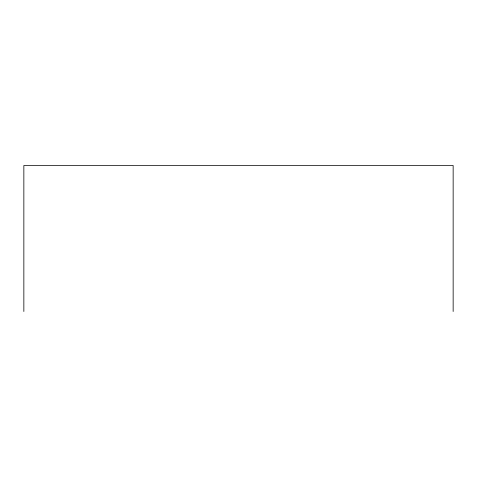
<?xml version="1.0" encoding="UTF-8"?>
<svg xmlns="http://www.w3.org/2000/svg" width="477" height="477" viewBox="0 0 477 477"><rect width="100%" height="100%" fill="white"/><g stroke="black" fill="none" stroke-linecap="round" stroke-linejoin="round"><path stroke-width="0.72" d="M453.15 311.499L453.15 165.501L23.85 165.501L23.85 311.499"/></g></svg>
